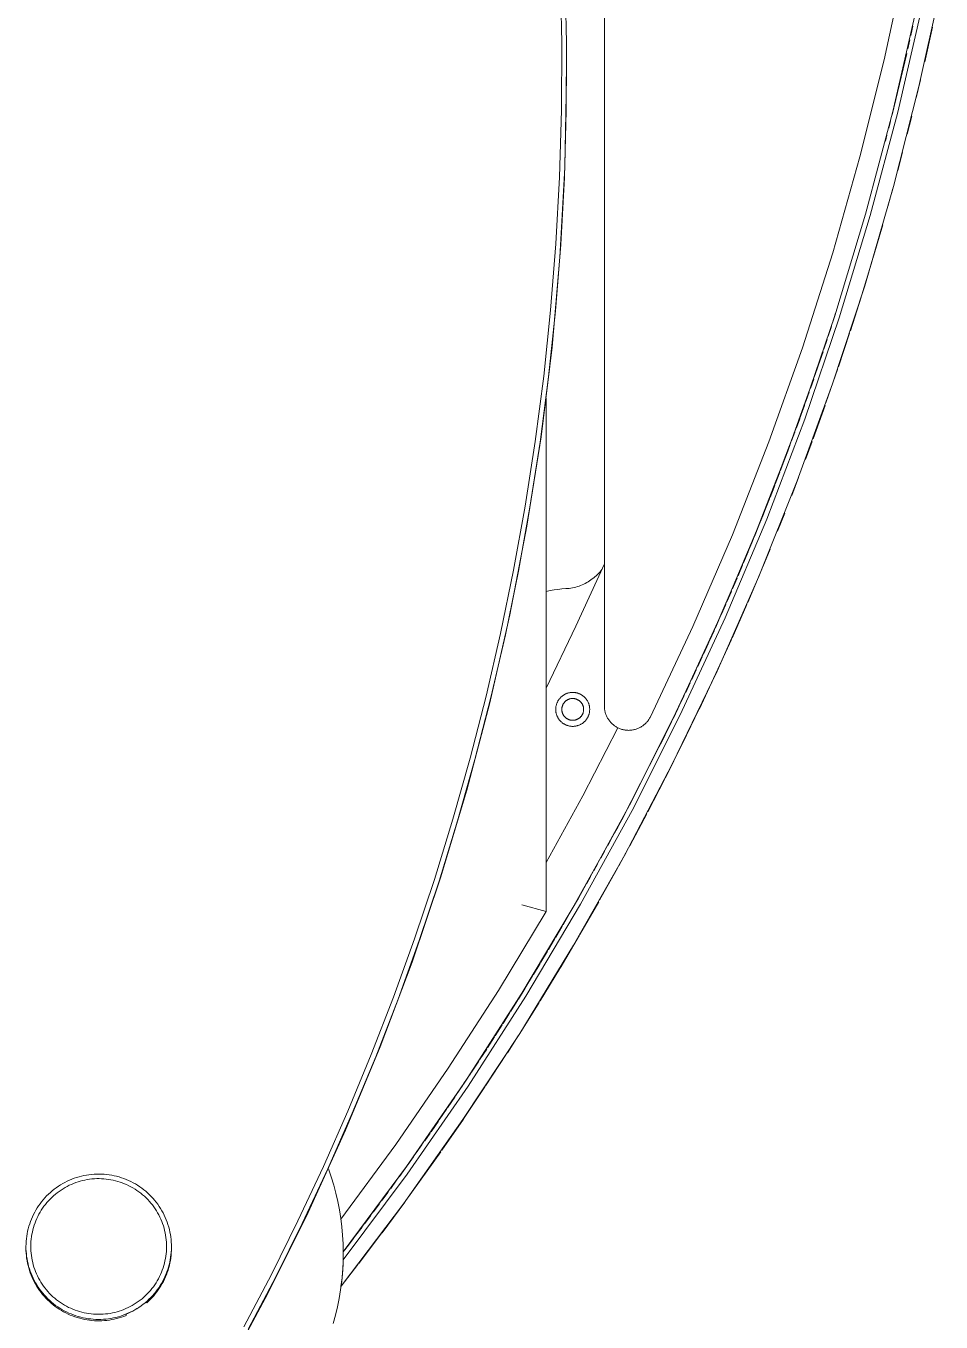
# Model space of a CAD drawing. Header units: millimetres. Extents: x 492 to 7139, y 278 to 5201.
# Drawn here: x 5251.6 to 5440.2, y 664.1 to 931.3 of the extents above; entities that cross this region are included whole.
import ezdxf

# ---------------------------------------------------------------- set-up
doc = ezdxf.new("R2010")
doc.units = ezdxf.units.MM
doc.layers.add('ZANO_R', color=7, linetype='Continuous', lineweight=0)

msp = doc.modelspace()

# ---------------------------------------------------------------- linework, layer by layer
at = {"layer": 'ZANO_R'}
for p, q in [((5370.83, 1343.05), (5370.83, 791.1)), ((5428.49, 924.3), (5432.81, 944.41)), ((5361.73, 941.76), (5362.04, 927.83)), ((5363.04, 927.79), (5362.73, 941.74)), ((5440.24, 939.6), (5435.68, 918.81)), ((5430.31, 913.64), (5435.2, 934.99)), ((5436.24, 935.04), (5431.31, 913.55)), ((5434.4, 931.24), (5433.98, 929.34)), ((5434.4, 931.24), (5434.06, 929.67)), ((5436.86, 923.91), (5438.45, 931.05)), ((5362.04, 927.83), (5361.99, 913.95)), ((5362.99, 913.88), (5363.04, 927.79)), ((5433.78, 928.43), (5433.37, 926.61)), ((5433.78, 928.43), (5433.45, 926.97)), ((5433.15, 925.62), (5430.14, 912.98)), ((5433.15, 925.62), (5432.84, 924.26)), ((5363.06, 922.86), (5363.06, 922.55)), ((5423.52, 904.33), (5428.49, 924.3)), ((5363.06, 920.82), (5362.68, 902.21)), ((5435.11, 916.45), (5436, 920.18)), ((5435.68, 918.81), (5430.42, 898.19)), ((5361.99, 913.95), (5361.58, 900.12)), ((5362.58, 900.03), (5362.99, 913.88)), ((5424.68, 892.48), (5430.31, 913.64)), ((5431.31, 913.55), (5425.65, 892.23)), ((5429.8, 911.59), (5429.46, 910.26)), ((5433.27, 908.99), (5434.2, 912.72)), ((5429.09, 908.79), (5428.76, 907.53)), ((5417.9, 884.54), (5423.52, 904.33)), ((5431.32, 901.52), (5432.31, 905.26)), ((5362.68, 902.21), (5361.67, 883.62)), ((5361.58, 900.12), (5360.84, 886.37)), ((5361.84, 886.25), (5362.58, 900.03)), ((5430.42, 898.19), (5424.49, 877.76)), ((5429.28, 894.06), (5430.32, 897.79)), ((5418.33, 871.52), (5424.68, 892.48)), ((5425.65, 892.23), (5419.25, 871.12)), ((5426.19, 883.37), (5428.23, 890.33)), ((5360.84, 886.37), (5359.75, 872.7)), ((5360.75, 872.56), (5361.84, 886.25)), ((5411.64, 864.95), (5417.9, 884.54)), ((5361.67, 883.62), (5360.04, 865.07)), ((5423.91, 875.89), (5426.04, 882.86)), ((5424.49, 877.76), (5417.88, 857.53)), ((5421.54, 868.43), (5423.76, 875.4)), ((5359.75, 872.7), (5358.33, 859.13)), ((5359.32, 858.96), (5360.75, 872.56)), ((5411.26, 850.8), (5418.33, 871.52)), ((5419.25, 871.12), (5412.13, 850.25)), ((5418.51, 872.09), (5417.87, 870.08)), ((5417.63, 869.37), (5416.98, 867.38)), ((5416.74, 866.65), (5416.08, 864.68)), ((5419.07, 861), (5421.38, 867.95)), ((5360.04, 865.07), (5357.77, 846.59)), ((5404.74, 845.56), (5411.64, 864.95)), ((5408.89, 844.32), (5415.91, 864.15)), ((5415.83, 863.93), (5415.17, 861.97)), ((5414.91, 861.21), (5414.25, 859.27)), ((5416.5, 853.58), (5418.9, 860.51)), ((5358.33, 859.13), (5356.58, 845.67)), ((5357.57, 845.48), (5359.32, 858.96)), ((5413.98, 858.5), (5413.31, 856.57)), ((5417.88, 857.53), (5410.6, 837.54)), ((5413.04, 855.78), (5412.36, 853.88)), ((5358.83, 748.78), (5358.83, 854.58)), ((5412.08, 853.07), (5411.4, 851.18)), ((5413.84, 846.19), (5416.32, 853.07)), ((5403.49, 830.33), (5411.26, 850.8)), ((5412.13, 850.25), (5404.29, 829.64)), ((5411.09, 850.31), (5410.42, 848.48)), ((5410.09, 847.56), (5409.44, 845.79)), ((5356.58, 845.67), (5354.51, 832.33)), ((5357.77, 846.59), (5354.88, 828.2)), ((5355.5, 832.11), (5357.57, 845.48)), ((5397.22, 826.41), (5404.74, 845.56)), ((5401.22, 824.75), (5408.89, 844.32)), ((5409.07, 844.8), (5408.1, 842.23)), ((5409.07, 844.8), (5408.43, 843.1)), ((5412.27, 841.94), (5413.65, 845.65)), ((5408.04, 842.05), (5407.08, 839.52)), ((5407, 839.3), (5406.04, 836.82)), ((5410.6, 837.54), (5402.66, 817.79)), ((5405.94, 836.56), (5404.99, 834.12)), ((5409.45, 834.54), (5410.87, 838.24)), ((5404.87, 833.82), (5403.92, 831.42)), ((5354.51, 832.33), (5352.13, 819.12)), ((5353.11, 818.88), (5355.5, 832.11)), ((5403.79, 831.08), (5402.84, 828.72)), ((5395.01, 810.14), (5403.49, 830.33)), ((5404.29, 829.64), (5395.74, 809.31)), ((5402.69, 828.35), (5401.75, 826.03)), ((5406.52, 827.16), (5408, 830.85)), ((5354.88, 828.2), (5351.37, 809.92)), ((5389.08, 807.52), (5397.22, 826.41)), ((5401.58, 825.62), (5400.64, 823.34)), ((5392.91, 805.43), (5401.22, 824.75)), ((5403.5, 819.79), (5405.02, 823.47)), ((5370.83, 820.43), (5364.98, 807.56)), ((5400.46, 822.9), (5399.52, 820.65)), ((5352.13, 819.12), (5349.44, 806.05)), ((5350.42, 805.79), (5353.11, 818.88)), ((5368.89, 817.73), (5368.63, 817.51)), ((5369.15, 817.97), (5368.89, 817.73)), ((5369.4, 818.21), (5369.15, 817.97)), ((5369.64, 818.45), (5369.4, 818.21)), ((5369.87, 818.71), (5369.64, 818.45)), ((5370.1, 818.98), (5369.87, 818.71)), ((5370.31, 819.25), (5370.1, 818.98)), ((5402.66, 817.79), (5394.07, 798.33)), ((5399.32, 820.17), (5398.39, 817.96)), ((5400.38, 812.44), (5403.3, 819.32)), ((5358.83, 814.74), (5359.64, 814.91)), ((5359.64, 814.91), (5360.45, 815.05)), ((5360.45, 815.05), (5361.27, 815.16)), ((5361.27, 815.16), (5362.09, 815.25)), ((5362.09, 815.25), (5362.91, 815.31)), ((5363.25, 815.33), (5362.91, 815.31)), ((5363.6, 815.37), (5363.25, 815.33)), ((5363.94, 815.42), (5363.6, 815.37)), ((5364.28, 815.48), (5363.94, 815.42)), ((5364.62, 815.55), (5364.28, 815.48)), ((5364.95, 815.64), (5364.62, 815.55)), ((5365.29, 815.73), (5364.95, 815.64)), ((5365.62, 815.84), (5365.29, 815.73)), ((5365.94, 815.96), (5365.62, 815.84)), ((5366.26, 816.09), (5365.94, 815.96)), ((5366.58, 816.23), (5366.26, 816.09)), ((5366.89, 816.38), (5366.58, 816.23)), ((5367.19, 816.55), (5366.89, 816.38)), ((5367.49, 816.72), (5367.19, 816.55)), ((5367.79, 816.9), (5367.49, 816.72)), ((5368.07, 817.1), (5367.79, 816.9)), ((5368.35, 817.3), (5368.07, 817.1)), ((5368.63, 817.51), (5368.35, 817.3)), ((5398.18, 817.46), (5397.24, 815.28)), ((5397.01, 814.74), (5396.08, 812.6)), ((5351.37, 809.92), (5347.24, 791.76)), ((5385.84, 790.25), (5395.01, 810.14)), ((5395.84, 812.03), (5394.91, 809.92)), ((5397.15, 805.12), (5400.21, 812.06)), ((5364.98, 807.56), (5358.83, 794.82)), ((5380.32, 788.9), (5389.08, 807.52)), ((5395.74, 809.31), (5386.49, 789.29)), ((5394.65, 809.33), (5393.73, 807.25)), ((5349.44, 806.05), (5346.46, 793.13)), ((5347.43, 792.84), (5350.42, 805.79)), ((5383.97, 786.4), (5392.91, 805.43)), ((5393.45, 806.63), (5392.53, 804.57)), ((5393.83, 797.81), (5397.03, 804.84)), ((5392.24, 803.94), (5391.31, 801.91)), ((5391.01, 801.24), (5390.09, 799.24)), ((5394.07, 798.33), (5384.84, 779.16)), ((5389.77, 798.56), (5388.85, 796.58)), ((5390.41, 790.54), (5393.76, 797.65)), ((5362.63, 793.49), (5362.74, 793.54)), ((5362.74, 793.54), (5362.85, 793.59)), ((5362.85, 793.59), (5362.96, 793.64)), ((5362.96, 793.64), (5363.07, 793.69)), ((5363.07, 793.69), (5363.18, 793.73)), ((5363.18, 793.73), (5363.3, 793.77)), ((5363.3, 793.77), (5363.41, 793.8)), ((5363.41, 793.8), (5363.53, 793.83)), ((5363.53, 793.83), (5363.65, 793.85)), ((5363.65, 793.85), (5363.77, 793.87)), ((5363.77, 793.87), (5363.89, 793.89)), ((5363.89, 793.89), (5364.01, 793.9)), ((5364.01, 793.9), (5364.13, 793.91)), ((5364.13, 793.91), (5364.25, 793.92)), ((5364.25, 793.92), (5364.37, 793.92)), ((5364.37, 793.92), (5364.49, 793.91)), ((5364.49, 793.91), (5364.61, 793.9)), ((5364.61, 793.9), (5364.73, 793.89)), ((5364.73, 793.89), (5364.85, 793.87)), ((5364.85, 793.87), (5364.97, 793.85)), ((5364.97, 793.85), (5365.09, 793.83)), ((5365.09, 793.83), (5365.21, 793.8)), ((5365.21, 793.8), (5365.32, 793.77)), ((5365.32, 793.77), (5365.44, 793.73)), ((5365.44, 793.73), (5365.55, 793.69)), ((5365.55, 793.69), (5365.66, 793.64)), ((5365.66, 793.64), (5365.77, 793.59)), ((5365.77, 793.59), (5365.88, 793.54)), ((5365.88, 793.54), (5365.99, 793.49)), ((5388.52, 795.88), (5387.6, 793.92)), ((5347.24, 791.76), (5342.49, 773.76)), ((5346.46, 793.13), (5343.18, 780.37)), ((5344.14, 780.06), (5347.43, 792.84)), ((5360.83, 790.78), (5360.84, 790.9)), ((5360.84, 790.9), (5360.86, 791.02)), ((5360.86, 791.02), (5360.88, 791.14)), ((5360.88, 791.14), (5360.91, 791.25)), ((5360.91, 791.25), (5360.94, 791.37)), ((5360.94, 791.37), (5360.98, 791.49)), ((5360.98, 791.49), (5361.02, 791.6)), ((5361.02, 791.6), (5361.06, 791.71)), ((5361.06, 791.71), (5361.11, 791.82)), ((5361.11, 791.82), (5361.16, 791.93)), ((5361.16, 791.93), (5361.21, 792.04)), ((5361.21, 792.04), (5361.27, 792.15)), ((5361.27, 792.15), (5361.33, 792.25)), ((5361.33, 792.25), (5361.4, 792.35)), ((5361.4, 792.35), (5361.46, 792.45)), ((5361.46, 792.45), (5361.54, 792.55)), ((5361.54, 792.55), (5361.61, 792.64)), ((5361.61, 792.64), (5361.69, 792.74)), ((5361.69, 792.74), (5361.77, 792.83)), ((5361.77, 792.83), (5361.86, 792.91)), ((5361.86, 792.91), (5361.94, 793)), ((5361.94, 793), (5362.03, 793.08)), ((5362.03, 793.08), (5362.13, 793.15)), ((5362.09, 790.81), (5362.11, 790.88)), ((5362.11, 790.88), (5362.13, 790.96)), ((5362.13, 793.15), (5362.22, 793.23)), ((5362.13, 790.96), (5362.15, 791.03)), ((5362.15, 791.03), (5362.17, 791.11)), ((5362.17, 791.11), (5362.19, 791.18)), ((5362.19, 791.18), (5362.22, 791.25)), ((5362.22, 793.23), (5362.32, 793.3)), ((5362.22, 791.25), (5362.25, 791.32)), ((5362.25, 791.32), (5362.28, 791.4)), ((5362.28, 791.4), (5362.32, 791.46)), ((5362.32, 793.3), (5362.42, 793.36)), ((5362.32, 791.46), (5362.36, 791.53)), ((5362.36, 791.53), (5362.4, 791.6)), ((5362.4, 791.6), (5362.44, 791.66)), ((5362.42, 793.36), (5362.53, 793.43)), ((5362.44, 791.66), (5362.48, 791.73)), ((5362.48, 791.73), (5362.53, 791.79)), ((5362.53, 793.43), (5362.63, 793.49)), ((5362.53, 791.79), (5362.58, 791.85)), ((5362.58, 791.85), (5362.63, 791.91)), ((5362.63, 791.91), (5362.68, 791.97)), ((5362.68, 791.97), (5362.74, 792.02)), ((5362.74, 792.02), (5362.79, 792.08)), ((5362.79, 792.08), (5362.85, 792.13)), ((5362.85, 792.13), (5362.91, 792.18)), ((5362.91, 792.18), (5362.97, 792.22)), ((5362.97, 792.22), (5363.03, 792.27)), ((5363.03, 792.27), (5363.1, 792.31)), ((5363.1, 792.31), (5363.17, 792.35)), ((5363.17, 792.35), (5363.23, 792.39)), ((5363.23, 792.39), (5363.3, 792.43)), ((5363.3, 792.43), (5363.37, 792.46)), ((5363.37, 792.46), (5363.44, 792.49)), ((5363.44, 792.49), (5363.52, 792.52)), ((5363.52, 792.52), (5363.59, 792.55)), ((5363.59, 792.55), (5363.66, 792.57)), ((5363.66, 792.57), (5363.74, 792.59)), ((5363.74, 792.59), (5363.81, 792.61)), ((5363.81, 792.61), (5363.89, 792.63)), ((5363.89, 792.63), (5363.97, 792.64)), ((5363.97, 792.64), (5364.04, 792.65)), ((5364.04, 792.65), (5364.12, 792.66)), ((5364.12, 792.66), (5364.2, 792.66)), ((5364.2, 792.66), (5364.27, 792.67)), ((5364.27, 792.67), (5364.35, 792.67)), ((5364.35, 792.67), (5364.43, 792.66)), ((5364.43, 792.66), (5364.51, 792.66)), ((5364.51, 792.66), (5364.58, 792.65)), ((5364.58, 792.65), (5364.66, 792.64)), ((5364.66, 792.64), (5364.74, 792.62)), ((5364.74, 792.62), (5364.81, 792.61)), ((5364.81, 792.61), (5364.89, 792.59)), ((5364.89, 792.59), (5364.96, 792.57)), ((5364.96, 792.57), (5365.04, 792.54)), ((5365.04, 792.54), (5365.11, 792.52)), ((5365.11, 792.52), (5365.18, 792.49)), ((5365.18, 792.49), (5365.25, 792.46)), ((5365.25, 792.46), (5365.32, 792.42)), ((5365.32, 792.42), (5365.39, 792.39)), ((5365.39, 792.39), (5365.46, 792.35)), ((5365.46, 792.35), (5365.53, 792.31)), ((5365.53, 792.31), (5365.59, 792.27)), ((5365.59, 792.27), (5365.65, 792.22)), ((5365.65, 792.22), (5365.72, 792.17)), ((5365.72, 792.17), (5365.78, 792.12)), ((5365.78, 792.12), (5365.83, 792.07)), ((5365.83, 792.07), (5365.89, 792.02)), ((5365.89, 792.02), (5365.94, 791.96)), ((5365.94, 791.96), (5366, 791.91)), ((5365.99, 793.49), (5366.09, 793.43)), ((5366, 791.91), (5366.05, 791.85)), ((5366.05, 791.85), (5366.1, 791.79)), ((5366.09, 793.43), (5366.2, 793.36)), ((5366.1, 791.79), (5366.14, 791.72)), ((5366.14, 791.72), (5366.19, 791.66)), ((5366.19, 791.66), (5366.23, 791.59)), ((5366.2, 793.36), (5366.3, 793.3)), ((5366.23, 791.59), (5366.27, 791.53)), ((5366.27, 791.53), (5366.3, 791.46)), ((5366.3, 793.3), (5366.4, 793.23)), ((5366.3, 791.46), (5366.34, 791.39)), ((5366.34, 791.39), (5366.37, 791.32)), ((5366.37, 791.32), (5366.4, 791.25)), ((5366.4, 793.23), (5366.49, 793.15)), ((5366.4, 791.25), (5366.43, 791.17)), ((5366.43, 791.17), (5366.45, 791.1)), ((5366.45, 791.1), (5366.48, 791.03)), ((5366.48, 791.03), (5366.5, 790.95)), ((5366.49, 793.15), (5366.59, 793.08)), ((5366.5, 790.95), (5366.51, 790.88)), ((5366.51, 790.88), (5366.53, 790.8)), ((5366.59, 793.08), (5366.68, 793)), ((5366.68, 793), (5366.76, 792.91)), ((5366.76, 792.91), (5366.85, 792.83)), ((5366.85, 792.83), (5366.93, 792.74)), ((5366.93, 792.74), (5367.01, 792.64)), ((5367.01, 792.64), (5367.08, 792.55)), ((5367.08, 792.55), (5367.16, 792.45)), ((5367.16, 792.45), (5367.22, 792.35)), ((5367.22, 792.35), (5367.29, 792.25)), ((5367.29, 792.25), (5367.35, 792.15)), ((5367.35, 792.15), (5367.41, 792.04)), ((5367.41, 792.04), (5367.46, 791.93)), ((5367.46, 791.93), (5367.51, 791.82)), ((5367.51, 791.82), (5367.56, 791.71)), ((5367.56, 791.71), (5367.6, 791.6)), ((5367.6, 791.6), (5367.64, 791.49)), ((5367.64, 791.49), (5367.68, 791.37)), ((5367.68, 791.37), (5367.71, 791.25)), ((5367.71, 791.25), (5367.74, 791.14)), ((5367.74, 791.14), (5367.76, 791.02)), ((5367.76, 791.02), (5367.78, 790.9)), ((5367.78, 790.9), (5367.79, 790.78)), ((5370.83, 791.1), (5370.84, 790.93)), ((5370.84, 790.93), (5370.84, 790.75)), ((5387.25, 793.2), (5386.33, 791.27)), ((5360.81, 790.54), (5360.82, 790.66)), ((5360.81, 790.42), (5360.81, 790.54)), ((5360.81, 790.3), (5360.81, 790.42)), ((5360.82, 790.17), (5360.81, 790.3)), ((5360.82, 790.66), (5360.83, 790.78)), ((5360.83, 790.05), (5360.82, 790.17)), ((5360.84, 789.93), (5360.83, 790.05)), ((5360.86, 789.81), (5360.84, 789.93)), ((5360.88, 789.7), (5360.86, 789.81)), ((5360.91, 789.58), (5360.88, 789.7)), ((5360.94, 789.46), (5360.91, 789.58)), ((5360.98, 789.35), (5360.94, 789.46)), ((5361.02, 789.23), (5360.98, 789.35)), ((5361.06, 789.12), (5361.02, 789.23)), ((5361.11, 789.01), (5361.06, 789.12)), ((5361.16, 788.9), (5361.11, 789.01)), ((5361.21, 788.79), (5361.16, 788.9)), ((5361.27, 788.68), (5361.21, 788.79)), ((5361.33, 788.58), (5361.27, 788.68)), ((5361.4, 788.48), (5361.33, 788.58)), ((5361.46, 788.38), (5361.4, 788.48)), ((5361.54, 788.28), (5361.46, 788.38)), ((5361.61, 788.19), (5361.54, 788.28)), ((5361.69, 788.09), (5361.61, 788.19)), ((5362.06, 790.5), (5362.07, 790.57)), ((5362.06, 790.42), (5362.06, 790.5)), ((5362.06, 790.34), (5362.06, 790.42)), ((5362.07, 790.26), (5362.06, 790.34)), ((5362.07, 790.65), (5362.08, 790.73)), ((5362.07, 790.57), (5362.07, 790.65)), ((5362.07, 790.19), (5362.07, 790.26)), ((5362.08, 790.11), (5362.07, 790.19)), ((5362.08, 790.73), (5362.09, 790.81)), ((5362.09, 790.03), (5362.08, 790.11)), ((5362.11, 789.96), (5362.09, 790.03)), ((5362.12, 789.88), (5362.11, 789.96)), ((5362.14, 789.81), (5362.12, 789.88)), ((5362.17, 789.73), (5362.14, 789.81)), ((5362.19, 789.66), (5362.17, 789.73)), ((5362.22, 789.59), (5362.19, 789.66)), ((5362.25, 789.51), (5362.22, 789.59)), ((5362.28, 789.44), (5362.25, 789.51)), ((5362.32, 789.37), (5362.28, 789.44)), ((5362.35, 789.31), (5362.32, 789.37)), ((5362.39, 789.24), (5362.35, 789.31)), ((5362.43, 789.17), (5362.39, 789.24)), ((5362.48, 789.11), (5362.43, 789.17)), ((5362.52, 789.05), (5362.48, 789.11)), ((5362.57, 788.99), (5362.52, 789.05)), ((5362.62, 788.93), (5362.57, 788.99)), ((5362.68, 788.87), (5362.62, 788.93)), ((5362.73, 788.81), (5362.68, 788.87)), ((5362.79, 788.76), (5362.73, 788.81)), ((5362.84, 788.71), (5362.79, 788.76)), ((5362.9, 788.66), (5362.84, 788.71)), ((5362.97, 788.61), (5362.9, 788.66)), ((5363.03, 788.57), (5362.97, 788.61)), ((5363.09, 788.52), (5363.03, 788.57)), ((5363.16, 788.48), (5363.09, 788.52)), ((5363.23, 788.44), (5363.16, 788.48)), ((5363.3, 788.41), (5363.23, 788.44)), ((5363.37, 788.37), (5363.3, 788.41)), ((5363.44, 788.34), (5363.37, 788.37)), ((5363.51, 788.31), (5363.44, 788.34)), ((5363.58, 788.29), (5363.51, 788.31)), ((5363.66, 788.26), (5363.58, 788.29)), ((5363.73, 788.24), (5363.66, 788.26)), ((5363.81, 788.22), (5363.73, 788.24)), ((5363.88, 788.21), (5363.81, 788.22)), ((5363.96, 788.19), (5363.88, 788.21)), ((5364.04, 788.18), (5363.96, 788.19)), ((5364.11, 788.17), (5364.04, 788.18)), ((5364.58, 788.18), (5364.5, 788.17)), ((5364.65, 788.19), (5364.58, 788.18)), ((5364.73, 788.21), (5364.65, 788.19)), ((5364.81, 788.22), (5364.73, 788.21)), ((5364.88, 788.24), (5364.81, 788.22)), ((5364.96, 788.26), (5364.88, 788.24)), ((5365.03, 788.28), (5364.96, 788.26)), ((5365.1, 788.31), (5365.03, 788.28)), ((5365.18, 788.34), (5365.1, 788.31)), ((5365.25, 788.37), (5365.18, 788.34)), ((5365.32, 788.4), (5365.25, 788.37)), ((5365.39, 788.44), (5365.32, 788.4)), ((5365.45, 788.48), (5365.39, 788.44)), ((5365.52, 788.52), (5365.45, 788.48)), ((5365.59, 788.56), (5365.52, 788.52)), ((5365.65, 788.61), (5365.59, 788.56)), ((5365.71, 788.65), (5365.65, 788.61)), ((5365.77, 788.7), (5365.71, 788.65)), ((5365.83, 788.76), (5365.77, 788.7)), ((5365.88, 788.81), (5365.83, 788.76)), ((5365.94, 788.86), (5365.88, 788.81)), ((5365.99, 788.92), (5365.94, 788.86)), ((5366.04, 788.98), (5365.99, 788.92)), ((5366.09, 789.04), (5366.04, 788.98)), ((5366.14, 789.1), (5366.09, 789.04)), ((5366.18, 789.17), (5366.14, 789.1)), ((5366.22, 789.23), (5366.18, 789.17)), ((5366.26, 789.3), (5366.22, 789.23)), ((5366.3, 789.37), (5366.26, 789.3)), ((5366.34, 789.44), (5366.3, 789.37)), ((5366.37, 789.51), (5366.34, 789.44)), ((5366.4, 789.58), (5366.37, 789.51)), ((5366.43, 789.65), (5366.4, 789.58)), ((5366.45, 789.72), (5366.43, 789.65)), ((5366.47, 789.8), (5366.45, 789.72)), ((5366.49, 789.87), (5366.47, 789.8)), ((5366.51, 789.95), (5366.49, 789.87)), ((5366.53, 790.03), (5366.51, 789.95)), ((5366.53, 790.8), (5366.54, 790.72)), ((5366.54, 790.1), (5366.53, 790.03)), ((5366.54, 790.72), (5366.55, 790.64)), ((5366.55, 790.18), (5366.54, 790.1)), ((5366.55, 790.64), (5366.55, 790.57)), ((5366.55, 790.57), (5366.56, 790.49)), ((5366.56, 790.33), (5366.55, 790.26)), ((5366.55, 790.26), (5366.55, 790.18)), ((5366.56, 790.49), (5366.56, 790.41)), ((5366.56, 790.41), (5366.56, 790.33)), ((5367.01, 788.19), (5366.93, 788.09)), ((5367.08, 788.28), (5367.01, 788.19)), ((5367.16, 788.38), (5367.08, 788.28)), ((5367.22, 788.48), (5367.16, 788.38)), ((5367.29, 788.58), (5367.22, 788.48)), ((5367.35, 788.68), (5367.29, 788.58)), ((5367.41, 788.79), (5367.35, 788.68)), ((5367.46, 788.9), (5367.41, 788.79)), ((5367.51, 789.01), (5367.46, 788.9)), ((5367.56, 789.12), (5367.51, 789.01)), ((5367.6, 789.23), (5367.56, 789.12)), ((5367.64, 789.35), (5367.6, 789.23)), ((5367.68, 789.46), (5367.64, 789.35)), ((5367.71, 789.58), (5367.68, 789.46)), ((5367.74, 789.7), (5367.71, 789.58)), ((5367.76, 789.81), (5367.74, 789.7)), ((5367.78, 789.93), (5367.76, 789.81)), ((5367.79, 790.05), (5367.78, 789.93)), ((5367.79, 790.78), (5367.8, 790.66)), ((5367.8, 790.17), (5367.79, 790.05)), ((5367.8, 790.66), (5367.81, 790.54)), ((5367.81, 790.3), (5367.8, 790.17)), ((5367.81, 790.54), (5367.81, 790.42)), ((5367.81, 790.42), (5367.81, 790.3)), ((5370.84, 790.75), (5370.86, 790.58)), ((5370.86, 790.58), (5370.88, 790.41)), ((5370.88, 790.41), (5370.91, 790.24)), ((5370.91, 790.24), (5370.94, 790.06)), ((5370.94, 790.06), (5370.98, 789.89)), ((5370.98, 789.89), (5371.03, 789.73)), ((5371.03, 789.73), (5371.08, 789.56)), ((5371.08, 789.56), (5371.13, 789.39)), ((5371.13, 789.39), (5371.2, 789.23)), ((5371.2, 789.23), (5371.26, 789.07)), ((5371.26, 789.07), (5371.34, 788.91)), ((5371.34, 788.91), (5371.42, 788.76)), ((5371.42, 788.76), (5371.5, 788.6)), ((5371.5, 788.6), (5371.59, 788.46)), ((5371.59, 788.46), (5371.69, 788.31)), ((5371.69, 788.31), (5371.79, 788.17)), ((5375.99, 770.7), (5385.84, 790.25)), ((5386.49, 789.29), (5376.55, 769.6)), ((5379.87, 788.16), (5379.97, 788.3)), ((5379.97, 788.3), (5380.07, 788.45)), ((5380.07, 788.45), (5380.16, 788.59)), ((5380.16, 788.59), (5380.24, 788.75)), ((5380.24, 788.75), (5380.32, 788.9)), ((5385.97, 790.53), (5385.05, 788.62)), ((5386.94, 783.39), (5390.4, 790.5)), ((5361.77, 788.01), (5361.69, 788.09)), ((5361.86, 787.92), (5361.77, 788.01)), ((5361.94, 787.84), (5361.86, 787.92)), ((5362.03, 787.76), (5361.94, 787.84)), ((5362.13, 787.68), (5362.03, 787.76)), ((5362.22, 787.61), (5362.13, 787.68)), ((5362.32, 787.54), (5362.22, 787.61)), ((5362.42, 787.47), (5362.32, 787.54)), ((5362.53, 787.41), (5362.42, 787.47)), ((5362.63, 787.35), (5362.53, 787.41)), ((5362.74, 787.29), (5362.63, 787.35)), ((5362.85, 787.24), (5362.74, 787.29)), ((5362.96, 787.19), (5362.85, 787.24)), ((5363.07, 787.14), (5362.96, 787.19)), ((5363.18, 787.1), (5363.07, 787.14)), ((5363.3, 787.07), (5363.18, 787.1)), ((5363.41, 787.03), (5363.3, 787.07)), ((5363.53, 787), (5363.41, 787.03)), ((5363.65, 786.98), (5363.53, 787)), ((5363.77, 786.96), (5363.65, 786.98)), ((5363.89, 786.94), (5363.77, 786.96)), ((5364.01, 786.93), (5363.89, 786.94)), ((5364.13, 786.92), (5364.01, 786.93)), ((5364.19, 788.17), (5364.11, 788.17)), ((5364.25, 786.92), (5364.13, 786.92)), ((5364.27, 788.17), (5364.19, 788.17)), ((5364.37, 786.92), (5364.25, 786.92)), ((5364.35, 788.17), (5364.27, 788.17)), ((5364.42, 788.17), (5364.35, 788.17)), ((5364.49, 786.92), (5364.37, 786.92)), ((5364.5, 788.17), (5364.42, 788.17)), ((5364.61, 786.93), (5364.49, 786.92)), ((5364.73, 786.94), (5364.61, 786.93)), ((5364.85, 786.96), (5364.73, 786.94)), ((5364.97, 786.98), (5364.85, 786.96)), ((5365.09, 787), (5364.97, 786.98)), ((5365.21, 787.03), (5365.09, 787)), ((5365.32, 787.07), (5365.21, 787.03)), ((5365.44, 787.1), (5365.32, 787.07)), ((5365.55, 787.14), (5365.44, 787.1)), ((5365.66, 787.19), (5365.55, 787.14)), ((5365.77, 787.24), (5365.66, 787.19)), ((5365.88, 787.29), (5365.77, 787.24)), ((5365.99, 787.35), (5365.88, 787.29)), ((5366.09, 787.41), (5365.99, 787.35)), ((5366.2, 787.47), (5366.09, 787.41)), ((5366.3, 787.54), (5366.2, 787.47)), ((5366.4, 787.61), (5366.3, 787.54)), ((5366.49, 787.68), (5366.4, 787.61)), ((5373.61, 786.62), (5366.4, 772.63)), ((5366.59, 787.76), (5366.49, 787.68)), ((5366.68, 787.84), (5366.59, 787.76)), ((5366.76, 787.92), (5366.68, 787.84)), ((5366.85, 788.01), (5366.76, 787.92)), ((5366.93, 788.09), (5366.85, 788.01)), ((5371.79, 788.17), (5371.89, 788.03)), ((5371.89, 788.03), (5372, 787.89)), ((5372, 787.89), (5372.11, 787.76)), ((5372.11, 787.76), (5372.23, 787.63)), ((5372.23, 787.63), (5372.36, 787.51)), ((5372.36, 787.51), (5372.48, 787.39)), ((5372.48, 787.39), (5372.62, 787.27)), ((5372.62, 787.27), (5372.75, 787.17)), ((5372.75, 787.17), (5372.89, 787.06)), ((5372.89, 787.06), (5373.03, 786.96)), ((5373.03, 786.96), (5373.18, 786.86)), ((5373.18, 786.86), (5373.33, 786.77)), ((5373.33, 786.77), (5373.48, 786.69)), ((5373.48, 786.69), (5373.64, 786.61)), ((5373.64, 786.61), (5373.79, 786.54)), ((5373.79, 786.54), (5373.96, 786.47)), ((5373.96, 786.47), (5374.12, 786.41)), ((5374.12, 786.41), (5374.28, 786.35)), ((5374.28, 786.35), (5374.45, 786.3)), ((5374.4, 767.68), (5383.97, 786.4)), ((5374.45, 786.3), (5374.62, 786.25)), ((5374.62, 786.25), (5374.79, 786.21)), ((5374.79, 786.21), (5374.96, 786.18)), ((5374.96, 786.18), (5375.13, 786.15)), ((5375.13, 786.15), (5375.3, 786.13)), ((5375.3, 786.13), (5375.48, 786.12)), ((5375.48, 786.12), (5375.65, 786.11)), ((5375.65, 786.11), (5375.83, 786.1)), ((5375.83, 786.1), (5376, 786.11)), ((5376, 786.11), (5376.18, 786.11)), ((5376.18, 786.11), (5376.35, 786.13)), ((5376.35, 786.13), (5376.52, 786.15)), ((5376.52, 786.15), (5376.69, 786.18)), ((5376.69, 786.18), (5376.87, 786.21)), ((5376.87, 786.21), (5377.04, 786.25)), ((5377.04, 786.25), (5377.2, 786.29)), ((5377.2, 786.29), (5377.37, 786.35)), ((5377.37, 786.35), (5377.54, 786.4)), ((5377.54, 786.4), (5377.7, 786.46)), ((5377.7, 786.46), (5377.86, 786.53)), ((5377.86, 786.53), (5378.02, 786.61)), ((5378.02, 786.61), (5378.17, 786.68)), ((5378.17, 786.68), (5378.33, 786.77)), ((5378.33, 786.77), (5378.48, 786.86)), ((5378.48, 786.86), (5378.62, 786.95)), ((5378.62, 786.95), (5378.76, 787.05)), ((5378.76, 787.05), (5378.9, 787.16)), ((5378.9, 787.16), (5379.04, 787.27)), ((5379.04, 787.27), (5379.17, 787.38)), ((5379.17, 787.38), (5379.3, 787.5)), ((5379.3, 787.5), (5379.42, 787.62)), ((5379.42, 787.62), (5379.54, 787.75)), ((5379.54, 787.75), (5379.66, 787.88)), ((5379.66, 787.88), (5379.77, 788.02)), ((5379.77, 788.02), (5379.87, 788.16)), ((5384.68, 787.86), (5383.76, 785.98)), ((5383.38, 785.2), (5382.45, 783.33)), ((5383.4, 776.32), (5386.9, 783.29)), ((5343.18, 780.37), (5339.62, 767.78)), ((5340.58, 767.44), (5344.14, 780.06)), ((5384.84, 779.16), (5374.97, 760.3)), ((5379.77, 769.29), (5383.28, 776.07)), ((5342.49, 773.76), (5337.14, 755.92)), ((5366.4, 772.63), (5358.83, 758.83)), ((5365.48, 751.49), (5375.99, 770.7)), ((5376.55, 769.6), (5365.94, 750.27)), ((5339.62, 767.78), (5335.79, 755.36)), ((5336.75, 755.01), (5340.58, 767.44)), ((5364.22, 749.28), (5374.4, 767.68)), ((5376.06, 762.3), (5379.56, 768.89)), ((5373.65, 766.27), (5372.94, 764.96)), ((5372.25, 763.68), (5371.53, 762.35)), ((5373.81, 758.18), (5375.75, 761.74)), ((5374.97, 760.3), (5364.49, 741.79)), ((5370.85, 761.09), (5370.11, 759.75)), ((5369.42, 758.51), (5368.67, 757.15)), ((5369.85, 751.08), (5373.53, 757.67)), ((5337.14, 755.92), (5331.19, 738.28)), ((5335.79, 755.36), (5331.7, 743.13)), ((5332.65, 742.75), (5336.75, 755.01)), ((5367.99, 755.93), (5367.22, 754.56)), ((5354.31, 732.65), (5365.48, 751.49)), ((5365.08, 750.79), (5363.8, 748.56)), ((5366.54, 753.36), (5365.28, 751.13)), ((5358.83, 748.78), (5348.98, 732.45)), ((5353.43, 731.23), (5364.22, 749.28)), ((5353.83, 750.14), (5358.83, 748.78)), ((5365.94, 750.27), (5354.66, 731.31)), ((5358.83, 748.78), (5358.23, 747.75)), ((5363.61, 748.23), (5362.31, 745.98)), ((5365.79, 744.02), (5369.67, 750.77)), ((5362.12, 745.67), (5360.8, 743.42)), ((5331.7, 743.13), (5327.36, 731.09)), ((5360.62, 743.12), (5359.29, 740.86)), ((5361.7, 737.1), (5365.73, 743.91)), ((5328.3, 730.69), (5332.65, 742.75)), ((5364.49, 741.79), (5353.39, 723.63)), ((5359.11, 740.57), (5357.76, 738.31)), ((5331.19, 738.28), (5324.64, 720.86)), ((5357.59, 738.03), (5356.22, 735.77)), ((5356.05, 735.49), (5354.67, 733.23)), ((5357.58, 730.34), (5361.64, 737)), ((5348.98, 732.45), (5338.64, 716.43)), ((5342.5, 714.21), (5354.31, 732.65)), ((5354.5, 732.96), (5353.1, 730.7)), ((5327.36, 731.09), (5322.77, 719.25)), ((5323.7, 718.82), (5328.3, 730.69)), ((5342.05, 713.55), (5353.43, 731.23)), ((5354.66, 731.31), (5342.73, 712.76)), ((5352.94, 730.44), (5351.53, 728.18)), ((5353.39, 723.63), (5357.39, 730.03)), ((5351.36, 727.92), (5349.94, 725.66)), ((5349.78, 725.41), (5348.34, 723.15)), ((5353.39, 723.63), (5341.69, 705.86)), ((5348.18, 722.9), (5346.73, 720.65)), ((5350.84, 719.65), (5353.05, 723.1)), ((5324.64, 720.86), (5317.5, 703.66)), ((5322.77, 719.25), (5317.95, 707.61)), ((5318.87, 707.16), (5323.7, 718.82)), ((5346.57, 720.4), (5345.1, 718.16)), ((5346.35, 712.79), (5350.55, 719.19)), ((5338.64, 716.43), (5327.82, 700.72)), ((5344.94, 717.91), (5343.47, 715.67)), ((5330.06, 696.19), (5342.5, 714.21)), ((5330.1, 696.25), (5342.05, 713.55)), ((5343.3, 715.42), (5341.82, 713.2)), ((5342.73, 712.76), (5330.17, 694.63)), ((5341.65, 712.94), (5340.16, 710.73)), ((5341.81, 706.02), (5346.22, 712.58)), ((5339.99, 710.47), (5338.49, 708.26)), ((5317.95, 707.61), (5312.91, 696.17)), ((5313.82, 695.71), (5318.87, 707.16)), ((5341.69, 705.86), (5329.42, 688.48)), ((5336.63, 705.54), (5335.12, 703.36)), ((5338.32, 708), (5336.81, 705.81)), ((5337.32, 699.53), (5341.78, 705.98)), ((5317.5, 703.66), (5309.78, 686.72)), ((5334.93, 703.09), (5333.8, 701.47)), ((5327.82, 700.72), (5316.53, 685.35)), ((5333.22, 700.64), (5332.07, 699.01)), ((5329.93, 689.18), (5337.11, 699.22)), ((5331.5, 698.2), (5330.32, 696.56)), ((5312.91, 696.17), (5307.65, 684.96)), ((5308.55, 684.47), (5313.82, 695.71)), ((5313.97, 695.72), (5314.54, 694.05)), ((5317.01, 678.61), (5330.06, 696.19)), ((5317.58, 679.35), (5330.1, 696.25)), ((5329.76, 695.77), (5328.57, 694.12)), ((5258.28, 692.12), (5257.85, 691.82)), ((5258.72, 692.4), (5258.28, 692.12)), ((5259.17, 692.67), (5258.72, 692.4)), ((5259.63, 692.92), (5259.17, 692.67)), ((5260.1, 693.16), (5259.63, 692.92)), ((5259.67, 691.85), (5260.1, 692.09)), ((5260.58, 693.37), (5260.1, 693.16)), ((5260.1, 692.09), (5260.53, 692.31)), ((5260.53, 692.31), (5260.98, 692.51)), ((5261.06, 693.58), (5260.58, 693.37)), ((5260.98, 692.51), (5261.43, 692.7)), ((5261.55, 693.76), (5261.06, 693.58)), ((5261.43, 692.7), (5261.88, 692.87)), ((5262.04, 693.93), (5261.55, 693.76)), ((5261.88, 692.87), (5262.35, 693.03)), ((5262.54, 694.08), (5262.04, 693.93)), ((5262.35, 693.03), (5262.81, 693.17)), ((5263.05, 694.21), (5262.54, 694.08)), ((5262.81, 693.17), (5263.29, 693.29)), ((5263.56, 694.33), (5263.05, 694.21)), ((5263.29, 693.29), (5263.76, 693.4)), ((5264.07, 694.42), (5263.56, 694.33)), ((5263.76, 693.4), (5264.24, 693.49)), ((5264.59, 694.5), (5264.07, 694.42)), ((5264.24, 693.49), (5264.73, 693.57)), ((5265.11, 694.56), (5264.59, 694.5)), ((5264.73, 693.57), (5265.21, 693.62)), ((5265.63, 694.61), (5265.11, 694.56)), ((5265.21, 693.62), (5265.7, 693.66)), ((5266.16, 694.63), (5265.63, 694.61)), ((5265.7, 693.66), (5266.18, 693.69)), ((5266.68, 694.64), (5266.16, 694.63)), ((5266.18, 693.69), (5266.67, 693.69)), ((5266.67, 693.69), (5267.16, 693.68)), ((5267.2, 694.63), (5266.68, 694.64)), ((5267.16, 693.68), (5267.65, 693.65)), ((5267.72, 694.6), (5267.2, 694.63)), ((5267.65, 693.65), (5268.14, 693.61)), ((5268.25, 694.55), (5267.72, 694.6)), ((5268.14, 693.61), (5268.62, 693.54)), ((5268.76, 694.48), (5268.25, 694.55)), ((5268.62, 693.54), (5269.1, 693.47)), ((5269.28, 694.4), (5268.76, 694.48)), ((5269.1, 693.47), (5269.58, 693.37)), ((5269.79, 694.29), (5269.28, 694.4)), ((5269.58, 693.37), (5270.06, 693.26)), ((5270.3, 694.17), (5269.79, 694.29)), ((5270.06, 693.26), (5270.53, 693.13)), ((5270.81, 694.04), (5270.3, 694.17)), ((5270.53, 693.13), (5270.99, 692.98)), ((5271.31, 693.88), (5270.81, 694.04)), ((5270.99, 692.98), (5271.45, 692.82)), ((5271.8, 693.71), (5271.31, 693.88)), ((5271.45, 692.82), (5271.91, 692.65)), ((5272.29, 693.52), (5271.8, 693.71)), ((5271.91, 692.65), (5272.36, 692.45)), ((5272.77, 693.31), (5272.29, 693.52)), ((5272.36, 692.45), (5272.8, 692.24)), ((5273.24, 693.09), (5272.77, 693.31)), ((5272.8, 692.24), (5273.23, 692.02)), ((5273.23, 692.02), (5273.66, 691.78)), ((5273.71, 692.85), (5273.24, 693.09)), ((5274.16, 692.59), (5273.71, 692.85)), ((5274.61, 692.32), (5274.16, 692.59)), ((5275.05, 692.03), (5274.61, 692.32)), ((5275.47, 691.73), (5275.05, 692.03)), ((5314.54, 694.05), (5315.05, 692.37)), ((5315.05, 692.37), (5315.5, 690.68)), ((5330.17, 694.63), (5316.99, 676.95)), ((5328.01, 693.35), (5326.8, 691.68)), ((5255.17, 689.35), (5254.84, 688.94)), ((5255.51, 689.74), (5255.17, 689.35)), ((5255.87, 690.12), (5255.51, 689.74)), ((5256.24, 690.49), (5255.87, 690.12)), ((5256.63, 690.84), (5256.24, 690.49)), ((5256.25, 689.12), (5256.59, 689.47)), ((5256.59, 689.47), (5256.93, 689.82)), ((5257.03, 691.18), (5256.63, 690.84)), ((5256.93, 689.82), (5257.29, 690.15)), ((5257.43, 691.51), (5257.03, 691.18)), ((5257.29, 690.15), (5257.66, 690.47)), ((5257.85, 691.82), (5257.43, 691.51)), ((5257.66, 690.47), (5258.04, 690.77)), ((5258.04, 690.77), (5258.44, 691.06)), ((5258.44, 691.06), (5258.84, 691.34)), ((5258.84, 691.34), (5259.25, 691.61)), ((5259.25, 691.61), (5259.67, 691.85)), ((5273.66, 691.78), (5274.08, 691.53)), ((5274.08, 691.53), (5274.48, 691.26)), ((5274.48, 691.26), (5274.88, 690.98)), ((5274.88, 690.98), (5275.27, 690.68)), ((5275.27, 690.68), (5275.65, 690.37)), ((5275.89, 691.41), (5275.47, 691.73)), ((5275.65, 690.37), (5276.02, 690.05)), ((5276.3, 691.08), (5275.89, 691.41)), ((5276.02, 690.05), (5276.37, 689.72)), ((5276.69, 690.74), (5276.3, 691.08)), ((5276.37, 689.72), (5276.71, 689.37)), ((5277.07, 690.38), (5276.69, 690.74)), ((5276.71, 689.37), (5277.05, 689.01)), ((5277.44, 690.01), (5277.07, 690.38)), ((5277.79, 689.62), (5277.44, 690.01)), ((5278.13, 689.23), (5277.79, 689.62)), ((5315.5, 690.68), (5315.9, 688.96)), ((5326.25, 690.93), (5325.02, 689.26)), ((5253.4, 686.76), (5253.16, 686.29)), ((5253.66, 687.21), (5253.4, 686.76)), ((5253.93, 687.66), (5253.66, 687.21)), ((5254.22, 688.1), (5253.93, 687.66)), ((5254.52, 688.53), (5254.22, 688.1)), ((5254.28, 686.34), (5254.52, 686.76)), ((5254.84, 688.94), (5254.52, 688.53)), ((5254.52, 686.76), (5254.77, 687.18)), ((5254.77, 687.18), (5255.04, 687.59)), ((5255.04, 687.59), (5255.32, 687.99)), ((5255.32, 687.99), (5255.62, 688.37)), ((5255.62, 688.37), (5255.93, 688.75)), ((5255.93, 688.75), (5256.25, 689.12)), ((5277.05, 689.01), (5277.36, 688.64)), ((5277.36, 688.64), (5277.67, 688.26)), ((5277.67, 688.26), (5277.96, 687.87)), ((5277.96, 687.87), (5278.24, 687.47)), ((5278.46, 688.82), (5278.13, 689.23)), ((5278.24, 687.47), (5278.5, 687.06)), ((5278.77, 688.4), (5278.46, 688.82)), ((5278.5, 687.06), (5278.75, 686.63)), ((5279.07, 687.97), (5278.77, 688.4)), ((5279.35, 687.53), (5279.07, 687.97)), ((5279.62, 687.08), (5279.35, 687.53)), ((5279.87, 686.62), (5279.62, 687.08)), ((5309.78, 686.72), (5301.49, 670.04)), ((5315.9, 688.96), (5316.23, 687.24)), ((5316.23, 687.24), (5316.51, 685.5)), ((5329.42, 688.48), (5316.57, 671.52)), ((5324.48, 688.52), (5323.23, 686.84)), ((5325.03, 682.55), (5329.67, 688.83)), ((5252.37, 684.36), (5252.21, 683.86)), ((5252.54, 684.85), (5252.37, 684.36)), ((5252.73, 685.34), (5252.54, 684.85)), ((5252.94, 685.82), (5252.73, 685.34)), ((5253.16, 686.29), (5252.94, 685.82)), ((5253.17, 683.63), (5253.31, 684.1)), ((5253.31, 684.1), (5253.48, 684.56)), ((5253.48, 684.56), (5253.65, 685.01)), ((5253.65, 685.01), (5253.85, 685.46)), ((5253.85, 685.46), (5254.06, 685.9)), ((5254.06, 685.9), (5254.28, 686.34)), ((5278.75, 686.63), (5278.99, 686.21)), ((5278.99, 686.21), (5279.21, 685.77)), ((5279.21, 685.77), (5279.41, 685.33)), ((5279.41, 685.33), (5279.6, 684.88)), ((5279.6, 684.88), (5279.77, 684.42)), ((5279.77, 684.42), (5279.93, 683.96)), ((5280.11, 686.15), (5279.87, 686.62)), ((5280.32, 685.68), (5280.11, 686.15)), ((5280.53, 685.19), (5280.32, 685.68)), ((5280.71, 684.7), (5280.53, 685.19)), ((5280.88, 684.21), (5280.71, 684.7)), ((5281.03, 683.71), (5280.88, 684.21)), ((5307.65, 684.96), (5302.19, 673.95)), ((5303.08, 673.45), (5308.55, 684.47)), ((5316.51, 685.5), (5316.72, 683.76)), ((5322.7, 686.12), (5321.43, 684.42)), ((5251.76, 681.82), (5251.7, 681.3)), ((5251.85, 682.33), (5251.76, 681.82)), ((5251.95, 682.85), (5251.85, 682.33)), ((5252.07, 683.36), (5251.95, 682.85)), ((5252.21, 683.86), (5252.07, 683.36)), ((5252.69, 681.24), (5252.75, 681.73)), ((5252.75, 681.73), (5252.83, 682.21)), ((5252.83, 682.21), (5252.93, 682.69)), ((5252.93, 682.69), (5253.04, 683.16)), ((5253.04, 683.16), (5253.17, 683.63)), ((5279.93, 683.96), (5280.07, 683.49)), ((5280.07, 683.49), (5280.19, 683.02)), ((5280.19, 683.02), (5280.3, 682.54)), ((5280.3, 682.54), (5280.39, 682.06)), ((5280.39, 682.06), (5280.46, 681.58)), ((5280.46, 681.58), (5280.52, 681.09)), ((5281.16, 683.2), (5281.03, 683.71)), ((5281.28, 682.69), (5281.16, 683.2)), ((5281.37, 682.18), (5281.28, 682.69)), ((5281.45, 681.66), (5281.37, 682.18)), ((5281.51, 681.14), (5281.45, 681.66)), ((5316.72, 683.76), (5316.88, 682.01)), ((5316.88, 682.01), (5316.97, 680.25)), ((5319.09, 681.33), (5317.79, 679.62)), ((5320.9, 683.72), (5319.61, 682.02)), ((5320.22, 676.22), (5324.98, 682.49)), ((5251.6, 679.36), (5251.6, 679.46)), ((5251.6, 679.36), (5251.6, 678.85)), ((5251.6, 678.85), (5251.63, 678.33)), ((5251.62, 680.26), (5251.61, 679.73)), ((5251.61, 679.73), (5251.61, 679.21)), ((5251.61, 679.21), (5251.64, 678.69)), ((5251.65, 680.78), (5251.62, 680.26)), ((5251.64, 678.69), (5251.68, 678.16)), ((5251.7, 681.3), (5251.65, 680.78)), ((5252.61, 679.78), (5252.62, 680.27)), ((5252.61, 679.29), (5252.61, 679.78)), ((5252.63, 678.8), (5252.61, 679.29)), ((5252.62, 680.27), (5252.64, 680.75)), ((5252.67, 678.32), (5252.63, 678.8)), ((5252.64, 680.75), (5252.69, 681.24)), ((5280.55, 678.65), (5280.5, 678.17)), ((5280.52, 681.09), (5280.56, 680.61)), ((5280.57, 679.14), (5280.55, 678.65)), ((5280.56, 680.61), (5280.58, 680.12)), ((5280.59, 679.63), (5280.57, 679.14)), ((5280.58, 680.12), (5280.59, 679.63)), ((5281.55, 680.62), (5281.51, 681.14)), ((5281.54, 678.53), (5281.57, 679.05)), ((5281.58, 680.09), (5281.55, 680.62)), ((5281.56, 678.35), (5281.59, 678.85)), ((5281.57, 679.05), (5281.58, 679.57)), ((5281.58, 679.57), (5281.58, 680.09)), ((5281.59, 678.85), (5281.6, 679.36)), ((5281.6, 679.46), (5281.6, 679.36)), ((5316.97, 680.25), (5317.01, 678.49)), ((5317.58, 679.35), (5317.01, 678.61)), ((5317.28, 678.96), (5317.01, 678.61)), ((5251.63, 678.33), (5251.68, 677.81)), ((5251.68, 678.16), (5251.74, 677.65)), ((5251.68, 677.81), (5251.74, 677.3)), ((5251.74, 677.65), (5251.82, 677.13)), ((5251.74, 677.3), (5251.82, 676.78)), ((5251.82, 677.13), (5251.91, 676.61)), ((5251.82, 676.78), (5251.92, 676.28)), ((5251.91, 676.61), (5252.03, 676.1)), ((5251.92, 676.28), (5252.03, 675.77)), ((5252.03, 676.1), (5252.16, 675.6)), ((5252.73, 677.83), (5252.67, 678.32)), ((5252.8, 677.35), (5252.73, 677.83)), ((5252.89, 676.87), (5252.8, 677.35)), ((5253, 676.39), (5252.89, 676.87)), ((5253.12, 675.92), (5253, 676.39)), ((5280.15, 676.25), (5280.02, 675.78)), ((5280.26, 676.72), (5280.15, 676.25)), ((5280.36, 677.2), (5280.26, 676.72)), ((5280.44, 677.68), (5280.36, 677.2)), ((5280.5, 678.17), (5280.44, 677.68)), ((5281.12, 675.95), (5281.24, 676.46)), ((5281.17, 675.83), (5281.28, 676.33)), ((5281.24, 676.46), (5281.34, 676.97)), ((5281.28, 676.33), (5281.38, 676.83)), ((5281.34, 676.97), (5281.43, 677.49)), ((5281.38, 676.83), (5281.46, 677.33)), ((5281.43, 677.49), (5281.49, 678.01)), ((5281.46, 677.33), (5281.52, 677.84)), ((5281.49, 678.01), (5281.54, 678.53)), ((5281.52, 677.84), (5281.56, 678.35)), ((5316.57, 671.52), (5320.04, 675.99)), ((5316.86, 674.26), (5316.96, 676.02)), ((5316.98, 676.74), (5316.9, 674.98)), ((5316.96, 676.02), (5317.01, 677.79)), ((5317.01, 678.49), (5316.98, 676.74)), ((5252.03, 675.77), (5252.17, 675.27)), ((5252.16, 675.6), (5252.31, 675.1)), ((5252.17, 675.27), (5252.32, 674.77)), ((5252.31, 675.1), (5252.48, 674.6)), ((5252.32, 674.77), (5252.48, 674.28)), ((5252.48, 674.6), (5252.66, 674.11)), ((5252.48, 674.28), (5252.67, 673.8)), ((5252.66, 674.11), (5252.87, 673.63)), ((5252.67, 673.8), (5252.87, 673.32)), ((5252.87, 673.63), (5253.08, 673.15)), ((5252.87, 673.32), (5253.09, 672.85)), ((5253.26, 675.45), (5253.12, 675.92)), ((5253.42, 674.99), (5253.26, 675.45)), ((5253.59, 674.53), (5253.42, 674.99)), ((5253.78, 674.08), (5253.59, 674.53)), ((5253.98, 673.64), (5253.78, 674.08)), ((5254.2, 673.2), (5253.98, 673.64)), ((5279.13, 673.5), (5278.91, 673.07)), ((5279.34, 673.95), (5279.13, 673.5)), ((5279.54, 674.39), (5279.34, 673.95)), ((5279.71, 674.85), (5279.54, 674.39)), ((5279.88, 675.31), (5279.71, 674.85)), ((5280.02, 675.78), (5279.88, 675.31)), ((5280.03, 673.01), (5280.25, 673.48)), ((5280.15, 672.96), (5280.36, 673.42)), ((5280.25, 673.48), (5280.46, 673.96)), ((5280.36, 673.42), (5280.56, 673.89)), ((5280.46, 673.96), (5280.65, 674.45)), ((5280.56, 673.89), (5280.74, 674.37)), ((5280.65, 674.45), (5280.82, 674.94)), ((5280.74, 674.37), (5280.9, 674.85)), ((5280.82, 674.94), (5280.98, 675.44)), ((5280.9, 674.85), (5281.04, 675.34)), ((5280.98, 675.44), (5281.12, 675.95)), ((5281.04, 675.34), (5281.17, 675.83)), ((5302.19, 673.95), (5296.54, 663.17)), ((5297.42, 662.65), (5303.08, 673.45)), ((5316.69, 672.5), (5316.86, 674.26)), ((5316.9, 674.98), (5316.75, 673.23)), ((5253.08, 673.15), (5253.32, 672.68)), ((5253.09, 672.85), (5253.32, 672.39)), ((5253.32, 672.68), (5253.57, 672.23)), ((5253.32, 672.39), (5253.57, 671.93)), ((5253.57, 672.23), (5253.84, 671.78)), ((5253.57, 671.93), (5253.84, 671.49)), ((5253.84, 671.78), (5254.12, 671.34)), ((5253.84, 671.49), (5254.11, 671.06)), ((5254.11, 671.06), (5254.41, 670.63)), ((5254.12, 671.34), (5254.42, 670.91)), ((5254.44, 672.77), (5254.2, 673.2)), ((5254.41, 670.63), (5254.71, 670.22)), ((5254.42, 670.91), (5254.73, 670.49)), ((5254.69, 672.35), (5254.44, 672.77)), ((5254.95, 671.94), (5254.69, 672.35)), ((5255.23, 671.54), (5254.95, 671.94)), ((5255.52, 671.15), (5255.23, 671.54)), ((5255.83, 670.77), (5255.52, 671.15)), ((5256.14, 670.4), (5255.83, 670.77)), ((5277.26, 670.66), (5276.94, 670.29)), ((5277.57, 671.03), (5277.26, 670.66)), ((5277.87, 671.42), (5277.57, 671.03)), ((5278.15, 671.82), (5277.87, 671.42)), ((5278.42, 672.23), (5278.15, 671.82)), ((5278.35, 670.36), (5278.67, 670.78)), ((5278.67, 672.65), (5278.42, 672.23)), ((5278.57, 670.35), (5278.87, 670.76)), ((5278.91, 673.07), (5278.67, 672.65)), ((5278.67, 670.78), (5278.97, 671.2)), ((5278.87, 670.76), (5279.16, 671.18)), ((5278.97, 671.2), (5279.26, 671.64)), ((5279.16, 671.18), (5279.43, 671.61)), ((5279.26, 671.64), (5279.53, 672.09)), ((5279.43, 671.61), (5279.69, 672.05)), ((5279.53, 672.09), (5279.79, 672.55)), ((5279.69, 672.05), (5279.93, 672.5)), ((5279.79, 672.55), (5280.03, 673.01)), ((5279.93, 672.5), (5280.15, 672.96)), ((5316.17, 669.01), (5316.46, 670.75)), ((5316.46, 670.75), (5316.69, 672.5)), ((5316.75, 673.23), (5316.54, 671.49)), ((5254.71, 670.22), (5255.03, 669.82)), ((5254.73, 670.49), (5255.06, 670.08)), ((5255.03, 669.82), (5255.37, 669.43)), ((5255.06, 670.08), (5255.4, 669.68)), ((5255.37, 669.43), (5255.71, 669.05)), ((5255.4, 669.68), (5255.75, 669.3)), ((5255.71, 669.05), (5256.07, 668.69)), ((5255.75, 669.3), (5256.12, 668.93)), ((5256.07, 668.69), (5256.45, 668.33)), ((5256.12, 668.93), (5256.5, 668.57)), ((5256.48, 670.04), (5256.14, 670.4)), ((5256.45, 668.33), (5256.83, 667.99)), ((5256.82, 669.69), (5256.48, 670.04)), ((5256.5, 668.57), (5256.89, 668.22)), ((5257.17, 669.36), (5256.82, 669.69)), ((5256.83, 667.99), (5257.23, 667.67)), ((5256.89, 668.22), (5257.3, 667.89)), ((5257.54, 669.04), (5257.17, 669.36)), ((5257.92, 668.73), (5257.54, 669.04)), ((5258.31, 668.43), (5257.92, 668.73)), ((5258.71, 668.15), (5258.31, 668.43)), ((5259.11, 667.88), (5258.71, 668.15)), ((5274.35, 668.07), (5273.94, 667.8)), ((5274.75, 668.34), (5274.35, 668.07)), ((5275.15, 668.64), (5274.75, 668.34)), ((5275.53, 668.94), (5275.15, 668.64)), ((5275.9, 669.26), (5275.53, 668.94)), ((5275.72, 667.74), (5276.12, 668.05)), ((5275.76, 667.79), (5276.16, 668.12)), ((5276.26, 669.59), (5275.9, 669.26)), ((5276.12, 668.05), (5276.5, 668.37)), ((5276.16, 668.12), (5276.56, 668.46)), ((5276.6, 669.93), (5276.26, 669.59)), ((5276.5, 668.11), (5276.39, 668.28)), ((5276.5, 668.11), (5276.88, 668.46)), ((5276.5, 668.37), (5276.5, 668.11)), ((5276.56, 668.46), (5276.95, 668.82)), ((5276.94, 670.29), (5276.6, 669.93)), ((5276.88, 668.46), (5277.24, 668.81)), ((5276.95, 668.82), (5277.32, 669.18)), ((5277.24, 668.81), (5277.59, 669.18)), ((5277.32, 669.18), (5277.68, 669.56)), ((5277.59, 669.18), (5277.93, 669.56)), ((5277.68, 669.56), (5278.02, 669.96)), ((5277.93, 669.56), (5278.26, 669.95)), ((5278.02, 669.96), (5278.35, 670.36)), ((5278.26, 669.95), (5278.57, 670.35)), ((5301.49, 670.04), (5292.65, 653.66)), ((5315.82, 667.28), (5316.17, 669.01)), ((5257.23, 667.67), (5257.63, 667.35)), ((5257.3, 667.89), (5257.72, 667.57)), ((5257.63, 667.35), (5258.05, 667.05)), ((5257.72, 667.57), (5258.14, 667.27)), ((5258.05, 667.05), (5258.48, 666.77)), ((5258.14, 667.27), (5258.58, 666.98)), ((5258.48, 666.77), (5258.91, 666.5)), ((5258.58, 666.98), (5259.03, 666.71)), ((5258.91, 666.5), (5259.36, 666.24)), ((5259.03, 666.71), (5259.48, 666.46)), ((5259.53, 667.63), (5259.11, 667.88)), ((5259.36, 666.24), (5259.81, 666)), ((5259.48, 666.46), (5259.95, 666.22)), ((5259.96, 667.39), (5259.53, 667.63)), ((5259.81, 666), (5260.27, 665.78)), ((5259.95, 666.22), (5260.42, 665.99)), ((5260.39, 667.16), (5259.96, 667.39)), ((5260.27, 665.78), (5260.74, 665.57)), ((5260.83, 666.96), (5260.39, 667.16)), ((5260.42, 665.99), (5260.9, 665.79)), ((5260.74, 665.57), (5261.22, 665.38)), ((5261.28, 666.76), (5260.83, 666.96)), ((5260.9, 665.79), (5261.39, 665.6)), ((5261.22, 665.38), (5261.7, 665.2)), ((5261.74, 666.59), (5261.28, 666.76)), ((5261.39, 665.6), (5261.88, 665.42)), ((5262.2, 666.42), (5261.74, 666.59)), ((5261.88, 665.42), (5262.38, 665.27)), ((5262.66, 666.28), (5262.2, 666.42)), ((5263.13, 666.15), (5262.66, 666.28)), ((5263.61, 666.04), (5263.13, 666.15)), ((5264.09, 665.94), (5263.61, 666.04)), ((5264.57, 665.86), (5264.09, 665.94)), ((5265.06, 665.8), (5264.57, 665.86)), ((5265.54, 665.76), (5265.06, 665.8)), ((5266.03, 665.73), (5265.54, 665.76)), ((5266.52, 665.72), (5266.03, 665.73)), ((5267.01, 665.72), (5266.52, 665.72)), ((5267.49, 665.75), (5267.01, 665.72)), ((5267.98, 665.79), (5267.49, 665.75)), ((5268.46, 665.84), (5267.98, 665.79)), ((5268.95, 665.92), (5268.46, 665.84)), ((5269.43, 666.01), (5268.95, 665.92)), ((5269.9, 666.11), (5269.43, 666.01)), ((5270.38, 666.24), (5269.9, 666.11)), ((5270.84, 666.38), (5270.38, 666.24)), ((5270.65, 665.22), (5271.15, 665.37)), ((5271.31, 666.54), (5270.84, 666.38)), ((5271.15, 665.37), (5271.64, 665.54)), ((5271.28, 665.13), (5271.77, 665.3)), ((5271.76, 666.71), (5271.31, 666.54)), ((5271.64, 665.54), (5272.13, 665.73)), ((5272.21, 666.9), (5271.76, 666.71)), ((5271.77, 665.3), (5272.25, 665.49)), ((5272.13, 665.73), (5272.61, 665.93)), ((5272.66, 667.1), (5272.21, 666.9)), ((5272.25, 665.75), (5272.71, 665.95)), ((5272.25, 665.49), (5272.25, 665.75)), ((5272.61, 665.93), (5273.09, 666.15)), ((5273.09, 667.32), (5272.66, 667.1)), ((5272.71, 665.95), (5273.16, 666.16)), ((5273.52, 667.55), (5273.09, 667.32)), ((5273.09, 666.15), (5273.56, 666.38)), ((5273.16, 666.16), (5273.61, 666.39)), ((5273.94, 667.8), (5273.52, 667.55)), ((5273.56, 666.38), (5274.02, 666.63)), ((5273.61, 666.39), (5274.05, 666.63)), ((5274.02, 666.63), (5274.47, 666.9)), ((5274.05, 666.63), (5274.48, 666.88)), ((5274.47, 666.9), (5274.91, 667.18)), ((5274.48, 666.88), (5274.9, 667.15)), ((5274.9, 667.15), (5275.32, 667.44)), ((5274.91, 667.18), (5275.34, 667.48)), ((5275.32, 667.44), (5275.72, 667.74)), ((5275.34, 667.48), (5275.76, 667.79)), ((5314.94, 663.86), (5315.41, 665.56)), ((5315.41, 665.56), (5315.82, 667.28)), ((5261.7, 665.2), (5262.19, 665.05)), ((5262.19, 665.05), (5262.68, 664.9)), ((5262.38, 665.27), (5262.89, 665.13)), ((5262.68, 664.9), (5263.18, 664.78)), ((5262.89, 665.13), (5263.4, 665.01)), ((5263.18, 664.78), (5263.68, 664.67)), ((5263.4, 665.01), (5263.91, 664.91)), ((5263.68, 664.67), (5264.19, 664.58)), ((5263.91, 664.91), (5264.43, 664.82)), ((5264.19, 664.58), (5264.69, 664.5)), ((5264.43, 664.82), (5264.95, 664.76)), ((5264.69, 664.5), (5265.2, 664.45)), ((5264.95, 664.76), (5265.47, 664.71)), ((5265.2, 664.45), (5265.72, 664.41)), ((5265.47, 664.71), (5265.99, 664.68)), ((5265.72, 664.41), (5266.23, 664.39)), ((5265.99, 664.68), (5266.51, 664.67)), ((5266.23, 664.39), (5266.74, 664.38)), ((5266.51, 664.67), (5267.03, 664.67)), ((5266.74, 664.38), (5267.25, 664.4)), ((5267.03, 664.67), (5267.56, 664.7)), ((5267.25, 664.4), (5267.77, 664.43)), ((5267.56, 664.7), (5268.08, 664.74)), ((5267.77, 664.43), (5268.28, 664.48)), ((5268.08, 664.74), (5268.6, 664.8)), ((5268.28, 664.48), (5268.79, 664.54)), ((5268.6, 664.8), (5269.12, 664.88)), ((5268.79, 664.54), (5269.29, 664.63)), ((5269.12, 664.88), (5269.63, 664.98)), ((5269.29, 664.63), (5269.8, 664.73)), ((5269.63, 664.98), (5270.14, 665.09)), ((5269.8, 664.73), (5270.3, 664.85)), ((5270.14, 665.09), (5270.65, 665.22)), ((5270.3, 664.85), (5270.79, 664.98)), ((5270.79, 664.98), (5271.28, 665.13))]:
    msp.add_line(p, q, dxfattribs=at)

doc.saveas('drawing.dxf')
